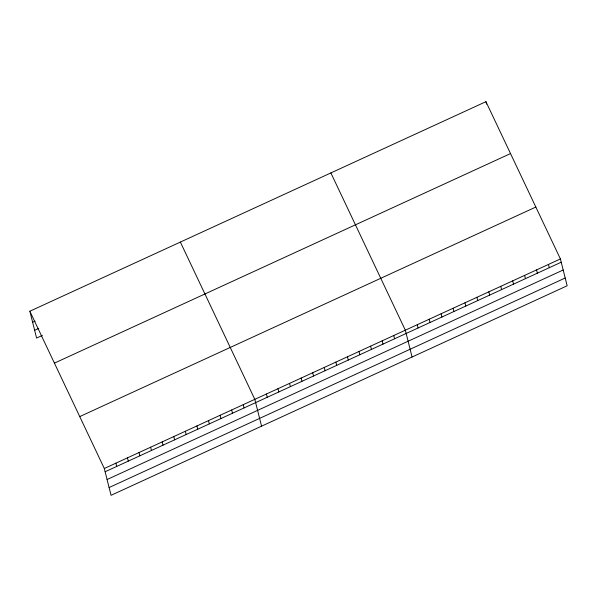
<?xml version="1.0" encoding="UTF-8"?>
<svg xmlns="http://www.w3.org/2000/svg" width="597" height="597" viewBox="0 0 597 597"><rect width="100%" height="100%" fill="white"/><g stroke="black" fill="none" stroke-linecap="round" stroke-linejoin="round"><path stroke-width="0.9" d="M29.85 311.224L485.951 101.684L560.411 258.949L567.15 285.776L111.049 495.316L104.311 468.488L29.85 311.224L36.589 338.051L42.38 335.395M32.626 322.268L35.104 321.126M34.633 330.275L38.768 328.372M54.424 363.118L510.525 153.578M79.737 416.587L535.837 207.055M104.311 468.488L560.411 258.949M105.132 471.757L561.232 262.217M107.079 479.533L563.187 269.993M109.094 487.54L565.195 278.008M330.88 172.929L405.333 330.193L412.072 357.021M180.361 242.076L254.822 399.341L261.561 426.168M548.479 264.426L549.3 267.702M536.554 269.911L537.375 273.18M485.951 101.684L486.57 104.132M524.621 275.389L525.442 278.657M512.696 280.874L513.517 284.142M500.764 286.351L501.584 289.62M488.839 291.829L489.659 295.105M476.906 297.313L477.727 300.582M464.981 302.791L465.802 306.06M453.048 308.268L453.869 311.544M441.123 313.753L441.944 317.022M429.191 319.231L430.012 322.499M417.266 324.716L418.087 327.984M393.759 335.514L394.58 338.783M382.177 340.827L382.998 344.103M370.603 346.148L371.424 349.417M359.021 351.469L359.842 354.737M347.447 356.79L348.267 360.058M335.865 362.11L336.686 365.379M324.29 367.424L325.111 370.7M312.709 372.744L313.529 376.013M301.134 378.065L301.955 381.334M289.552 383.386L290.373 386.655M277.978 388.699L278.799 391.975M266.396 394.02L267.225 397.289M243.24 404.662L244.069 407.93M231.666 409.982L232.487 413.251M220.084 415.296L220.912 418.564M208.51 420.616L209.331 423.885M196.928 425.937L197.756 429.206M185.354 431.258L186.174 434.526M173.779 436.571L174.6 439.847M162.197 441.892L163.018 445.161M150.623 447.213L151.444 450.481M139.041 452.533L139.862 455.802M127.467 457.847L128.288 461.123M115.885 463.168L116.706 466.436"/></g></svg>
